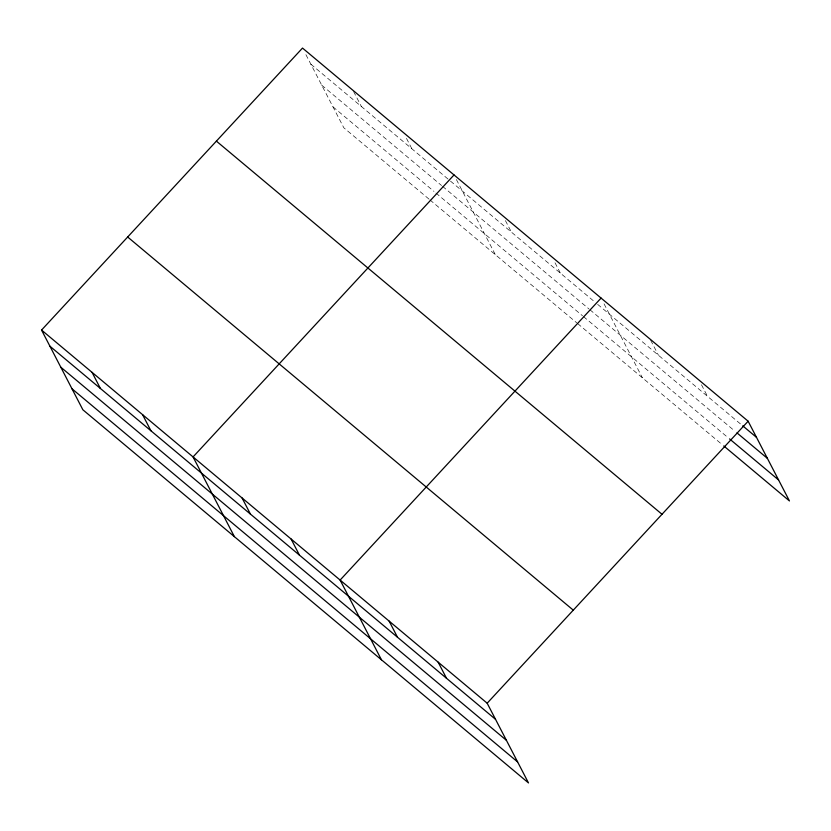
<?xml version="1.0" encoding="UTF-8"?>
<svg xmlns="http://www.w3.org/2000/svg" width="831" height="831" viewBox="0 0 831 831"><rect width="100%" height="100%" fill="white"/><g stroke="black" fill="none" stroke-linecap="round" stroke-linejoin="round"><path stroke-width="0.62" stroke-dasharray="4.16 3.12" d="M310.867 64.205L449.498 180.296M450.495 181.127L593.75 301.082M597.666 304.364L741.782 425.036M321.742 85.188L441.562 185.521M442.559 186.352L588.94 308.924M589.917 309.745L735.009 431.247M332.951 106.815L433.959 191.39M435.943 193.052L582.5 315.77M583.476 316.59L728.569 438.093M428.993 199.108L343.826 127.797L304.894 52.685M429.98 199.939L576.714 322.802M577.69 323.623L722.783 445.115M701.499 384.784L707.472 396.304M650.683 340.274L658.453 355.252M604.054 303.845L642.394 377.804M555.035 262.793L560.416 273.17M505.425 220.599L511.397 232.119M456.406 179.548L495.338 254.66M406.494 138.413L411.875 148.78M353.601 91.514L361.371 106.493"/><path stroke-width="1.25" d="M41.55 330.063L487.174 703.203L528.495 782.927L82.871 409.787L41.55 330.063L302.505 48.073L748.129 421.213L789.45 500.937L723.77 445.935M454.017 174.946L193.062 456.925L234.384 536.649M601.073 298.08L340.118 580.069L381.439 659.793M487.174 703.203L748.129 421.213M742.758 425.856L756.49 437.345M736.972 432.889L767.366 458.338M729.556 438.913L778.574 479.954M216.392 141.125L662.006 514.275M127.662 237.001L573.286 610.151M49.912 346.195L495.536 719.334M60.788 367.177L506.411 740.317M71.996 388.794L517.62 761.944M438.155 662.162L446.517 678.293M389.137 621.11L397.498 637.242M291.099 539.018L299.461 555.15M242.081 497.977L250.443 514.109M142.558 414.638L150.92 430.77M92.054 372.35L100.416 388.482"/></g></svg>
